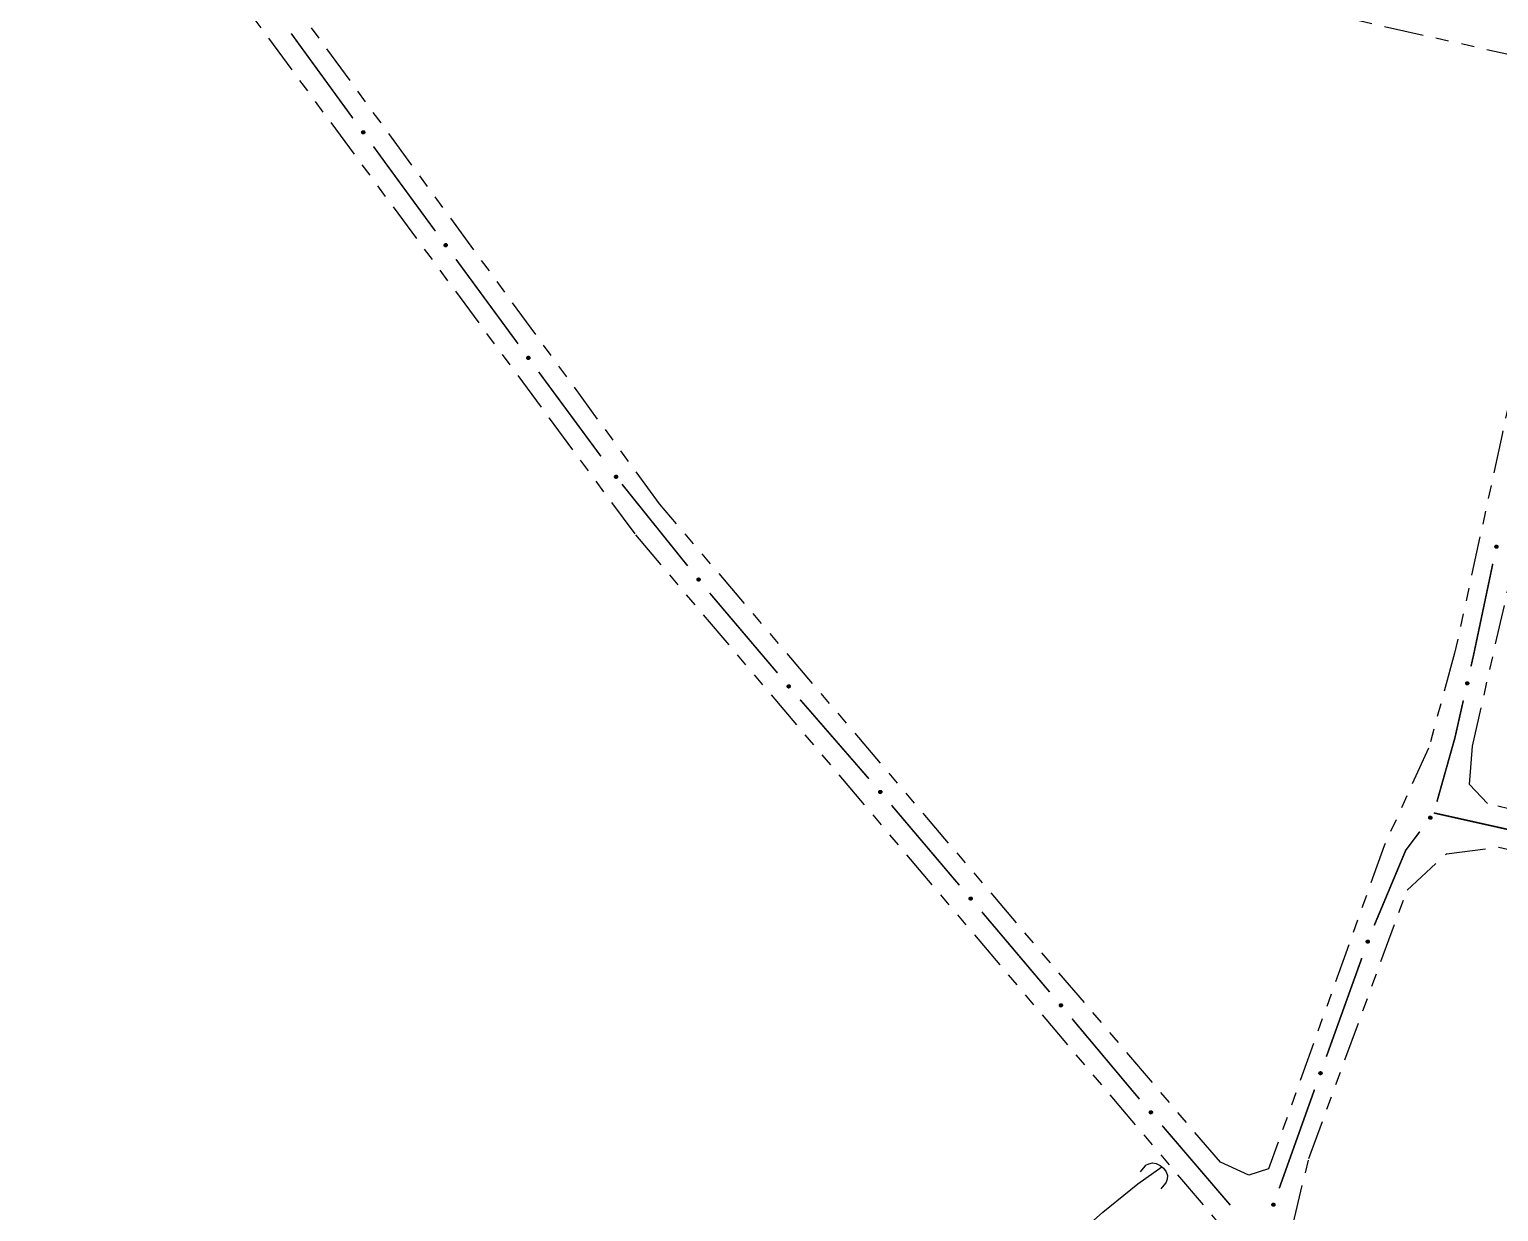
# Model space of a CAD drawing. Extents: x 209193 to 212081, y 4877574 to 4880493.
# Drawn here: x 210815.3 to 210983.4, y 4878604.9 to 4878740.2 of the extents above; entities that cross this region are included whole.
import ezdxf

# ---------------------------------------------------------------- set-up
doc = ezdxf.new("R2010")
doc.units = 0
doc.header["$LTSCALE"] = 1.5
doc.header["$MEASUREMENT"] = 0
doc.linetypes.add('TRACO_13', pattern=[8, 5, -1, 1, -1])
doc.linetypes.add('TRACO_25', pattern=[8, 3, -1, 1, -1, 1, -1])
for name, color, linetype in [('HD-CURSO-INTER', 170, 'CONTINUOUS'), ('SV-EIXO-RUA-N-PAV', 6, 'CONTINUOUS'), ('SV-PONTE-BUEIRO', 251, 'CONTINUOUS'), ('SV-RUA-NAO-PAV', 7, 'CONTINUOUS')]:
    doc.layers.add(name, color=color, linetype=linetype)

# ---------------------------------------------------------------- blocks, each defined once
blk = doc.blocks.new('COD119', base_point=(210944.88, 4878610.02))
at = {"layer": 'SV-PONTE-BUEIRO'}
blk.add_lwpolyline([(210943.37, 4878608.02), (210943.37, 4878608.853333), (210943.37, 4878608.978333), (210943.495833, 4878609.311667), (210943.7475, 4878609.686667), (210944.125, 4878609.895), (210944.628333, 4878610.02), (210945.131667, 4878610.02), (210945.635, 4878609.895), (210946.0125, 4878609.686667), (210946.264167, 4878609.311667), (210946.39, 4878608.978333), (210946.39, 4878608.853333), (210946.39, 4878608.02)], dxfattribs=at)

msp = doc.modelspace()

# ---------------------------------------------------------------- linework, layer by layer
at = {"layer": 'HD-CURSO-INTER', "linetype": 'TRACO_13'}
msp.add_polyline3d([(210919.17, 4878554.33, 9.547787), (210921.3, 4878558.97, 9.547787), (210921.597414, 4878564.381671, 9.463279), (210921.324799, 4878568.743514, 9.421025), (210920.506953, 4878573.241664, 9.421025), (210921.597414, 4878576.104123, 9.262573), (210923.233105, 4878579.64812, 9.262573), (210925.141411, 4878584.555193, 9.262573), (210926.368179, 4878588.235498, 9.178065), (210928.276485, 4878593.415186, 8.966796), (210930.39, 4878597.61, 8.808344), (210934.29, 4878601.43, 8.575947), (210938.12, 4878604.83, 8.459748), (210942.13, 4878608.08, 8.449185), (210944.88, 4878610.02, 8.385804)], dxfattribs=at)
at = {"layer": 'SV-EIXO-RUA-N-PAV', "const_width": 0.18}
for points in [[(210845.226691, 4878739.768681), (210845.8133, 4878738.958811)], [(210845.8133, 4878738.958811), (210845.918158, 4878738.814044)], [(210845.918158, 4878738.814044), (210852.286538, 4878730.065151)], [(210854.640566, 4878726.831183), (210855.81758, 4878725.214199)], [(210855.81758, 4878725.214199), (210856.208006, 4878724.677831)], [(210856.208006, 4878724.677831), (210861.722731, 4878717.143935)], [(210864.085362, 4878713.916247), (210864.558234, 4878713.270235)], [(210864.558234, 4878713.270235), (210871.186113, 4878704.242607)], [(210873.553337, 4878701.018285), (210874.09196, 4878700.284644)], [(210874.09196, 4878700.284644), (210880.674895, 4878691.359953)], [(210883.084409, 4878688.167945), (210890.598472, 4878678.811725)], [(210982.744698, 4878679.057059), (210980.684593, 4878669.271561)], [(210893.119605, 4878675.706555), (210900.879524, 4878666.553214)], [(210980.546822, 4878668.617151), (210980.254163, 4878667.318473)], [(210980.684593, 4878669.271561), (210980.546822, 4878668.617151)], [(210903.469666, 4878663.505106), (210911.339605, 4878654.446184)], [(210979.374806, 4878663.416329), (210978.49545, 4878659.514184)], [(210978.403713, 4878659.107104), (210976.350728, 4878651.8076)], [(210978.49545, 4878659.514184), (210978.403713, 4878659.107104)], [(210913.939852, 4878651.406755), (210921.696659, 4878642.250777)], [(210975.992716, 4878650.534668), (210987.704566, 4878647.92075)], [(210974.386107, 4878648.392523), (210973.186107, 4878646.792523)], [(210973.186107, 4878646.792523), (210972.778052, 4878646.24845)], [(210972.778052, 4878646.24845), (210969.176982, 4878637.652347)], [(210924.279821, 4878639.196719), (210932.024296, 4878630.030307)], [(210967.75507, 4878633.914913), (210963.694929, 4878622.622648)], [(210934.597457, 4878626.967826), (210941.66428, 4878618.538116)], [(210941.66428, 4878618.538116), (210941.978658, 4878618.163108)], [(210941.978658, 4878618.163108), (210942.31064, 4878617.7751)], [(210962.196451, 4878618.455003), (210958.304651, 4878607.557965)], [(210962.341549, 4878618.858559), (210962.196451, 4878618.455003)], [(210944.911112, 4878614.735766), (210952.712526, 4878605.617765)]]:
    msp.add_lwpolyline(points, dxfattribs=at)
at = {"layer": 'SV-EIXO-RUA-N-PAV'}
for points in [[(210853.467994, 4878728.629115), (210853.51641, 4878728.622192), (210853.556606, 4878728.606342), (210853.586326, 4878728.583473), (210853.607319, 4878728.556417), (210853.625679, 4878728.526317), (210853.637494, 4878728.491887), (210853.642143, 4878728.450768), (210853.63554, 4878728.402152), (210853.616597, 4878728.362042), (210853.595735, 4878728.331705), (210853.568782, 4878728.30819), (210853.539244, 4878728.290844), (210853.503073, 4878728.279754), (210853.461358, 4878728.27545), (210853.412632, 4878728.283273), (210853.373332, 4878728.299082), (210853.345166, 4878728.321957), (210853.321697, 4878728.349203), (210853.303322, 4878728.380157), (210853.291918, 4878728.414021), (210853.28766, 4878728.45603), (210853.296019, 4878728.50402), (210853.311339, 4878728.543397), (210853.333812, 4878728.571876), (210853.361157, 4878728.594378), (210853.391122, 4878728.61316), (210853.425238, 4878728.626478), (210853.467994, 4878728.629115)], [(210862.908006, 4878715.71105), (210862.956441, 4878715.704256), (210862.996678, 4878715.688513), (210863.026459, 4878715.665724), (210863.047525, 4878715.638723), (210863.065965, 4878715.608672), (210863.077872, 4878715.574274), (210863.08263, 4878715.533167), (210863.076156, 4878715.484533), (210863.05732, 4878715.444374), (210863.036539, 4878715.413981), (210863.009649, 4878715.390394), (210862.980156, 4878715.37297), (210862.944016, 4878715.361784), (210862.902312, 4878715.357368), (210862.853566, 4878715.365061), (210862.814224, 4878715.380766), (210862.785997, 4878715.403566), (210862.762456, 4878715.430749), (210862.743998, 4878715.461654), (210862.732504, 4878715.495488), (210862.728134, 4878715.537486), (210862.736365, 4878715.585497), (210862.75158, 4878715.624915), (210862.773978, 4878715.653454), (210862.801262, 4878715.676029), (210862.831177, 4878715.69489), (210862.865258, 4878715.708299), (210862.908006, 4878715.71105)], [(210872.373428, 4878702.81141), (210872.421872, 4878702.804686), (210872.462132, 4878702.789), (210872.491945, 4878702.766253), (210872.513049, 4878702.739282), (210872.531532, 4878702.709258), (210872.543488, 4878702.674876), (210872.548305, 4878702.633777), (210872.5419, 4878702.585134), (210872.523121, 4878702.544947), (210872.502384, 4878702.514525), (210872.475527, 4878702.4909), (210872.446059, 4878702.473434), (210872.409935, 4878702.462196), (210872.368237, 4878702.457721), (210872.31948, 4878702.465345), (210872.280116, 4878702.480993), (210872.251857, 4878702.503753), (210872.228276, 4878702.530903), (210872.209774, 4878702.561781), (210872.198233, 4878702.595599), (210872.193803, 4878702.63759), (210872.201966, 4878702.685613), (210872.217125, 4878702.725053), (210872.239481, 4878702.753624), (210872.266734, 4878702.776237), (210872.296622, 4878702.795141), (210872.330683, 4878702.808598), (210872.373428, 4878702.81141)], [(210882.405172, 4878689.189504), (210882.453862, 4878689.184884), (210882.494764, 4878689.170957), (210882.525535, 4878689.149523), (210882.547787, 4878689.123492), (210882.567553, 4878689.094296), (210882.580987, 4878689.060465), (210882.58758, 4878689.019613), (210882.583289, 4878688.970738), (210882.566269, 4878688.929776), (210882.546868, 4878688.898484), (210882.521061, 4878688.873717), (210882.492377, 4878688.854991), (210882.456774, 4878688.842198), (210882.415309, 4878688.835921), (210882.366268, 4878688.841426), (210882.326262, 4878688.855354), (210882.297043, 4878688.876868), (210882.272309, 4878688.902971), (210882.252487, 4878688.933019), (210882.239491, 4878688.966305), (210882.233246, 4878689.008065), (210882.239321, 4878689.056396), (210882.252757, 4878689.096456), (210882.273855, 4878689.125969), (210882.300102, 4878689.149741), (210882.329143, 4878689.169922), (210882.362589, 4878689.184842), (210882.405172, 4878689.189504)], [(210983.294038, 4878681.132079), (210983.321332, 4878681.091496), (210983.336492, 4878681.051035), (210983.339423, 4878681.013649), (210983.333399, 4878680.979937), (210983.323351, 4878680.946142), (210983.305704, 4878680.914304), (210983.27829, 4878680.883307), (210983.237772, 4878680.855641), (210983.195302, 4878680.842835), (210983.158804, 4878680.838001), (210983.123289, 4878680.842258), (210983.090622, 4878680.852569), (210983.058158, 4878680.871994), (210983.027016, 4878680.900082), (210983.000183, 4878680.941498), (210982.985593, 4878680.981267), (210982.983707, 4878681.017503), (210982.988214, 4878681.05318), (210982.998885, 4878681.087559), (210983.016388, 4878681.118711), (210983.044725, 4878681.150015), (210983.085954, 4878681.175958), (210983.125452, 4878681.190963), (210983.161652, 4878681.193356), (210983.196676, 4878681.188129), (210983.230695, 4878681.178463), (210983.263437, 4878681.162056), (210983.294038, 4878681.132079)], [(210891.846675, 4878677.43331), (210891.895365, 4878677.42869), (210891.936267, 4878677.414763), (210891.967038, 4878677.393329), (210891.98929, 4878677.367298), (210892.009056, 4878677.338102), (210892.02249, 4878677.304271), (210892.029083, 4878677.263419), (210892.024792, 4878677.214544), (210892.007771, 4878677.173582), (210891.988371, 4878677.14229), (210891.962564, 4878677.117523), (210891.93388, 4878677.098797), (210891.898276, 4878677.086004), (210891.856812, 4878677.079727), (210891.80777, 4878677.085232), (210891.767765, 4878677.09916), (210891.738546, 4878677.120674), (210891.713812, 4878677.146777), (210891.69399, 4878677.176825), (210891.680994, 4878677.210111), (210891.674749, 4878677.251871), (210891.680824, 4878677.300202), (210891.69426, 4878677.340261), (210891.715358, 4878677.369775), (210891.741605, 4878677.393547), (210891.770646, 4878677.413728), (210891.804092, 4878677.428648), (210891.846675, 4878677.43331)], [(210979.953458, 4878665.483366), (210979.980176, 4878665.442401), (210979.994762, 4878665.401729), (210979.997163, 4878665.364306), (210979.990663, 4878665.330682), (210979.980138, 4878665.297033), (210979.962042, 4878665.265448), (210979.934192, 4878665.234842), (210979.893286, 4878665.207752), (210979.85064, 4878665.195549), (210979.814076, 4878665.191231), (210979.778625, 4878665.195991), (210979.746108, 4878665.206763), (210979.713921, 4878665.226646), (210979.68318, 4878665.255172), (210979.656936, 4878665.296964), (210979.64291, 4878665.336935), (210979.641537, 4878665.373194), (210979.646548, 4878665.408803), (210979.657705, 4878665.443028), (210979.675647, 4878665.473929), (210979.704424, 4878665.504829), (210979.746016, 4878665.530186), (210979.785723, 4878665.54463), (210979.821953, 4878665.546511), (210979.8569, 4878665.540789), (210979.890778, 4878665.530643), (210979.923285, 4878665.513774), (210979.953458, 4878665.483366)], [(210902.163899, 4878665.208438), (210902.212694, 4878665.205114), (210902.253951, 4878665.192278), (210902.285281, 4878665.171669), (210902.308217, 4878665.146238), (210902.328751, 4878665.117578), (210902.343079, 4878665.084115), (210902.350755, 4878665.043453), (210902.347763, 4878664.994481), (210902.331837, 4878664.953081), (210902.313275, 4878664.921285), (210902.288134, 4878664.895842), (210902.259958, 4878664.87636), (210902.224707, 4878664.862626), (210902.183423, 4878664.85525), (210902.134253, 4878664.85945), (210902.093892, 4878664.872311), (210902.064112, 4878664.893041), (210902.038693, 4878664.918478), (210902.01808, 4878664.947989), (210902.004204, 4878664.980918), (210901.996853, 4878665.022497), (210902.001641, 4878665.070973), (210902.014009, 4878665.111375), (210902.034315, 4878665.141438), (210902.059921, 4878665.165899), (210902.088417, 4878665.186845), (210902.121455, 4878665.202648), (210902.163899, 4878665.208438)], [(210912.638167, 4878653.113536), (210912.686961, 4878653.110194), (210912.728214, 4878653.097345), (210912.759536, 4878653.076725), (210912.782464, 4878653.051286), (210912.802988, 4878653.022619), (210912.817305, 4878652.989152), (210912.824967, 4878652.948486), (210912.821959, 4878652.899516), (210912.806018, 4878652.858121), (210912.787445, 4878652.826331), (210912.762296, 4878652.800897), (210912.734113, 4878652.781425), (210912.698857, 4878652.767703), (210912.657571, 4878652.760341), (210912.608402, 4878652.764558), (210912.568046, 4878652.777432), (210912.538273, 4878652.798173), (210912.512863, 4878652.823618), (210912.492259, 4878652.853136), (210912.478395, 4878652.886069), (210912.471058, 4878652.927651), (210912.475862, 4878652.976126), (210912.488244, 4878653.016523), (210912.508561, 4878653.046579), (210912.534175, 4878653.071032), (210912.562677, 4878653.091968), (210912.595721, 4878653.10776), (210912.638167, 4878653.113536)], [(210975.76038, 4878650.041419), (210975.767982, 4878649.993105), (210975.764636, 4878649.950027), (210975.751504, 4878649.914901), (210975.731806, 4878649.886887), (210975.708426, 4878649.860497), (210975.678984, 4878649.839091), (210975.641044, 4878649.822571), (210975.592632, 4878649.814605), (210975.548728, 4878649.820933), (210975.513602, 4878649.831965), (210975.483208, 4878649.850823), (210975.457952, 4878649.873965), (210975.436728, 4878649.905283), (210975.420362, 4878649.943895), (210975.41353, 4878649.992769), (210975.4171, 4878650.034979), (210975.430694, 4878650.068621), (210975.449846, 4878650.099057), (210975.474038, 4878650.125713), (210975.50306, 4878650.146559), (210975.541966, 4878650.162967), (210975.590294, 4878650.169071), (210975.632434, 4878650.165991), (210975.666258, 4878650.152873), (210975.695798, 4878650.133343), (210975.722552, 4878650.110215), (210975.745302, 4878650.081515), (210975.76038, 4878650.041419)], [(210922.980434, 4878640.90525), (210923.029224, 4878640.901843), (210923.07046, 4878640.888938), (210923.101754, 4878640.868276), (210923.124647, 4878640.842806), (210923.145133, 4878640.814112), (210923.159405, 4878640.780625), (210923.167012, 4878640.739949), (210923.163938, 4878640.690983), (210923.147942, 4878640.64961), (210923.129326, 4878640.617845), (210923.104142, 4878640.592444), (210923.075934, 4878640.57301), (210923.040659, 4878640.559336), (210922.999363, 4878640.552029), (210922.9502, 4878640.556312), (210922.909861, 4878640.569241), (210922.880116, 4878640.590022), (210922.85474, 4878640.615501), (210922.834176, 4878640.645047), (210922.820357, 4878640.677999), (210922.813075, 4878640.719591), (210922.817945, 4878640.768059), (210922.830381, 4878640.80844), (210922.850738, 4878640.838468), (210922.876386, 4878640.862886), (210922.904916, 4878640.883784), (210922.937981, 4878640.899531), (210922.980434, 4878640.90525)], [(210968.583962, 4878635.894919), (210968.605429, 4878635.850974), (210968.614893, 4878635.808815), (210968.612666, 4878635.771381), (210968.602073, 4878635.738814), (210968.587483, 4878635.706718), (210968.565633, 4878635.677603), (210968.534225, 4878635.650661), (210968.490293, 4878635.628817), (210968.446469, 4878635.62196), (210968.409652, 4878635.62218), (210968.375057, 4878635.631271), (210968.344115, 4878635.645967), (210968.314623, 4878635.669663), (210968.28763, 4878635.701759), (210968.266734, 4878635.746466), (210968.257739, 4878635.78786), (210968.260844, 4878635.824012), (210968.270204, 4878635.858733), (210968.285492, 4878635.891322), (210968.307104, 4878635.919778), (210968.339469, 4878635.946897), (210968.383868, 4878635.966937), (210968.425051, 4878635.97638), (210968.461237, 4878635.973783), (210968.495213, 4878635.963799), (210968.527583, 4878635.949557), (210968.557764, 4878635.928812), (210968.583962, 4878635.894919)], [(210933.304633, 4878628.681328), (210933.353409, 4878628.677734), (210933.394595, 4878628.664671), (210933.42581, 4878628.643889), (210933.448606, 4878628.618332), (210933.468982, 4878628.589559), (210933.483125, 4878628.556017), (210933.490576, 4878628.515313), (210933.487314, 4878628.466359), (210933.471159, 4878628.425047), (210933.452421, 4878628.393354), (210933.427141, 4878628.36805), (210933.398858, 4878628.348724), (210933.363531, 4878628.335185), (210933.322207, 4878628.328037), (210933.273061, 4878628.332509), (210933.232771, 4878628.345592), (210933.203107, 4878628.366487), (210933.177829, 4878628.392063), (210933.157378, 4878628.421688), (210933.143685, 4878628.454692), (210933.136563, 4878628.496312), (210933.141619, 4878628.544761), (210933.15421, 4878628.585094), (210933.174682, 4878628.615044), (210933.200423, 4878628.639364), (210933.229033, 4878628.660151), (210933.262158, 4878628.675772), (210933.304633, 4878628.681328)], [(210963.170441, 4878620.838565), (210963.191909, 4878620.79462), (210963.201373, 4878620.752461), (210963.199146, 4878620.715027), (210963.188552, 4878620.68246), (210963.173962, 4878620.650364), (210963.152113, 4878620.621249), (210963.120704, 4878620.594307), (210963.076773, 4878620.572463), (210963.032948, 4878620.565606), (210962.996131, 4878620.565826), (210962.961537, 4878620.574917), (210962.930594, 4878620.589613), (210962.901102, 4878620.613309), (210962.87411, 4878620.645405), (210962.853213, 4878620.690112), (210962.844219, 4878620.731506), (210962.847324, 4878620.767658), (210962.856683, 4878620.802379), (210962.871971, 4878620.834968), (210962.893584, 4878620.863424), (210962.925948, 4878620.890543), (210962.970347, 4878620.910583), (210963.011531, 4878620.920026), (210963.047717, 4878620.917429), (210963.081692, 4878620.907445), (210963.114063, 4878620.893203), (210963.144244, 4878620.872458), (210963.170441, 4878620.838565)], [(210943.601109, 4878616.436171), (210943.649919, 4878616.433068), (210943.691234, 4878616.42042), (210943.722657, 4878616.399953), (210943.745709, 4878616.374627), (210943.766373, 4878616.34606), (210943.780853, 4878616.312663), (210943.788713, 4878616.272036), (210943.785944, 4878616.223051), (210943.770206, 4878616.181579), (210943.751788, 4878616.149699), (210943.726763, 4878616.124142), (210943.698676, 4878616.104533), (210943.663487, 4878616.090639), (210943.622238, 4878616.083075), (210943.573049, 4878616.087052), (210943.53263, 4878616.099729), (210943.502756, 4878616.120324), (210943.477222, 4878616.145645), (210943.456475, 4878616.175062), (210943.44245, 4878616.207928), (210943.43491, 4878616.249473), (210943.439478, 4878616.29797), (210943.451662, 4878616.338428), (210943.471832, 4878616.368583), (210943.497326, 4878616.39316), (210943.525726, 4878616.414235), (210943.558692, 4878616.430188), (210943.601109, 4878616.436171)], [(210957.783971, 4878605.772767), (210957.805532, 4878605.728868), (210957.815086, 4878605.686729), (210957.812939, 4878605.64929), (210957.802415, 4878605.616701), (210957.787893, 4878605.584574), (210957.766106, 4878605.555413), (210957.734755, 4878605.528404), (210957.69087, 4878605.506466), (210957.64706, 4878605.499516), (210957.610243, 4878605.499657), (210957.575629, 4878605.508674), (210957.544655, 4878605.523304), (210957.515113, 4878605.546937), (210957.488052, 4878605.578975), (210957.467061, 4878605.623637), (210957.457977, 4878605.665013), (210957.461005, 4878605.701171), (210957.470291, 4878605.735912), (210957.485509, 4878605.768534), (210957.507061, 4878605.797036), (210957.539367, 4878605.824224), (210957.583724, 4878605.844358), (210957.624887, 4878605.853889), (210957.661078, 4878605.851369), (210957.695075, 4878605.841458), (210957.727476, 4878605.827284), (210957.757701, 4878605.806604), (210957.783971, 4878605.772767)]]:
    msp.add_lwpolyline(points, close=True, dxfattribs=at)
for points in [[(210853.28766, 4878728.45603), (210853.461358, 4878728.27545)], [(210853.291918, 4878728.414021), (210853.412632, 4878728.283273)], [(210853.294954, 4878728.431974), (210853.432054, 4878728.28536)], [(210853.295336, 4878728.477821), (210853.48001, 4878728.279762)], [(210853.296019, 4878728.50402), (210853.503073, 4878728.279754)], [(210853.300688, 4878728.393954), (210853.388811, 4878728.296077)], [(210853.303322, 4878728.380157), (210853.373332, 4878728.299082)], [(210853.304146, 4878728.521364), (210853.517527, 4878728.288506)], [(210853.311339, 4878728.543397), (210853.539244, 4878728.290844)], [(210853.323996, 4878728.554378), (210853.551831, 4878728.301662)], [(210853.333812, 4878728.571876), (210853.568782, 4878728.30819)], [(210853.348665, 4878728.580773), (210853.579111, 4878728.319831)], [(210853.361157, 4878728.594378), (210853.595735, 4878728.331705)], [(210853.379254, 4878728.601352), (210853.60468, 4878728.351945)], [(210853.391122, 4878728.61316), (210853.616597, 4878728.362042)], [(210853.410849, 4878728.615911), (210853.623727, 4878728.386062)], [(210853.425238, 4878728.626478), (210853.63554, 4878728.402152)], [(210853.445657, 4878728.626058), (210853.635247, 4878728.428202)], [(210853.467994, 4878728.629115), (210853.642143, 4878728.450768)], [(210853.494213, 4878728.624273), (210853.635126, 4878728.477059)], [(210853.51641, 4878728.622192), (210853.637494, 4878728.491887)], [(210853.539363, 4878728.613256), (210853.625579, 4878728.515679)], [(210853.556606, 4878728.606342), (210853.625679, 4878728.526317)], [(210862.831177, 4878715.69489), (210863.05732, 4878715.444374)], [(210862.850897, 4878715.697694), (210863.064386, 4878715.468413)], [(210862.865258, 4878715.708299), (210863.076156, 4878715.484533)], [(210862.885678, 4878715.707934), (210863.075793, 4878715.510583)], [(210862.908006, 4878715.71105), (210863.08263, 4878715.533167)], [(210862.934239, 4878715.706277), (210863.075543, 4878715.559439)], [(210862.956441, 4878715.704256), (210863.077872, 4878715.574274)], [(210862.979417, 4878715.695381), (210863.065893, 4878715.598034)], [(210862.996678, 4878715.688513), (210863.065965, 4878715.608672)], [(210862.728134, 4878715.537486), (210862.902312, 4878715.357368)], [(210862.732504, 4878715.495488), (210862.853566, 4878715.365061)], [(210862.735492, 4878715.513448), (210862.872982, 4878715.367201)], [(210862.735752, 4878715.559296), (210862.920953, 4878715.36173)], [(210862.736365, 4878715.585497), (210862.944016, 4878715.361784)], [(210862.741327, 4878715.475444), (210862.829711, 4878715.377802)], [(210862.743998, 4878715.461654), (210862.814224, 4878715.380766)], [(210862.744446, 4878715.602863), (210862.958446, 4878715.370574)], [(210862.75158, 4878715.624915), (210862.980156, 4878715.37297)], [(210862.764208, 4878715.63593), (210862.992716, 4878715.383821)], [(210862.773978, 4878715.653454), (210863.009649, 4878715.390394)], [(210862.788806, 4878715.66239), (210863.019947, 4878715.402063)], [(210862.801262, 4878715.676029), (210863.036539, 4878715.413981)], [(210862.819341, 4878715.68305), (210863.04543, 4878715.434245)], [(210872.193803, 4878702.63759), (210872.368237, 4878702.457721)], [(210872.198233, 4878702.595599), (210872.31948, 4878702.465345)], [(210872.201195, 4878702.613563), (210872.338893, 4878702.467512)], [(210872.20139, 4878702.659412), (210872.386872, 4878702.462109)], [(210872.201966, 4878702.685613), (210872.409935, 4878702.462196)], [(210872.207084, 4878702.575568), (210872.295607, 4878702.478051)], [(210872.209774, 4878702.561781), (210872.280116, 4878702.480993)], [(210872.210022, 4878702.702991), (210872.424352, 4878702.471006)], [(210872.217125, 4878702.725053), (210872.446059, 4878702.473434)], [(210872.229737, 4878702.736086), (210872.458603, 4878702.484303)], [(210872.239481, 4878702.753624), (210872.475527, 4878702.4909)], [(210872.254297, 4878702.762581), (210872.485808, 4878702.502583)], [(210872.266734, 4878702.776237), (210872.502384, 4878702.514525)], [(210872.284802, 4878702.783285), (210872.511246, 4878702.534801)], [(210872.296622, 4878702.795141), (210872.523121, 4878702.544947)], [(210872.316338, 4878702.797973), (210872.530153, 4878702.568996)], [(210872.330683, 4878702.808598), (210872.5419, 4878702.585134)], [(210872.351104, 4878702.808262), (210872.5415, 4878702.611183)], [(210872.373428, 4878702.81141), (210872.548305, 4878702.633777)], [(210872.399667, 4878702.806675), (210872.54118, 4878702.660038)], [(210872.421872, 4878702.804686), (210872.543488, 4878702.674876)], [(210872.444861, 4878702.795843), (210872.531476, 4878702.698619)], [(210872.462132, 4878702.789), (210872.531532, 4878702.709258)], [(210882.233246, 4878689.008065), (210882.415309, 4878688.835921)], [(210882.239321, 4878689.056396), (210882.456774, 4878688.842198)], [(210882.239491, 4878688.966305), (210882.366268, 4878688.841426)], [(210882.239881, 4878689.030195), (210882.433736, 4878688.841113)], [(210882.241672, 4878688.984381), (210882.385568, 4878688.844431)], [(210882.246617, 4878689.074107), (210882.470796, 4878688.851625)], [(210882.249202, 4878688.946676), (210882.341866, 4878688.853086)], [(210882.252487, 4878688.933019), (210882.326262, 4878688.855354)], [(210882.252757, 4878689.096456), (210882.492377, 4878688.854991)], [(210882.264879, 4878689.108025), (210882.504438, 4878688.866393)], [(210882.273855, 4878689.125969), (210882.521061, 4878688.873717)], [(210882.288269, 4878689.135559), (210882.530826, 4878688.885835)], [(210882.300102, 4878689.149741), (210882.546868, 4878688.898484)], [(210882.317848, 4878689.157565), (210882.554844, 4878688.919125)], [(210882.329143, 4878689.169922), (210882.566269, 4878688.929776)], [(210882.348718, 4878689.173606), (210882.572252, 4878688.954107)], [(210882.362589, 4878689.184842), (210882.583289, 4878688.970738)], [(210882.383005, 4878689.185391), (210882.581761, 4878688.996745)], [(210882.405172, 4878689.189504), (210882.58758, 4878689.019613)], [(210882.431592, 4878689.18591), (210882.579325, 4878689.045541)], [(210882.453862, 4878689.184884), (210882.580987, 4878689.060465)], [(210882.477212, 4878689.177046), (210882.567958, 4878689.083665)], [(210882.494764, 4878689.170957), (210882.567553, 4878689.094296)], [(210982.998885, 4878681.087559), (210982.985593, 4878680.981267)], [(210983.007364, 4878681.098757), (210982.993731, 4878680.967762)], [(210983.016388, 4878681.118711), (210983.000183, 4878680.941498)], [(210983.03175, 4878681.128484), (210983.014743, 4878680.928477)], [(210983.044725, 4878681.150015), (210983.027016, 4878680.900082)], [(210983.066045, 4878681.158914), (210983.042713, 4878680.889122)], [(210983.085954, 4878681.175958), (210983.058158, 4878680.871994)], [(210983.104276, 4878681.181543), (210983.074338, 4878680.867126)], [(210983.125452, 4878681.190963), (210983.090622, 4878680.852569)], [(210983.142084, 4878681.188922), (210983.107087, 4878680.85047)], [(210983.161652, 4878681.193356), (210983.123289, 4878680.842258)], [(210983.178206, 4878681.188289), (210983.138852, 4878680.842389)], [(210983.196676, 4878681.188129), (210983.158804, 4878680.838001)], [(210983.213977, 4878681.179364), (210983.179823, 4878680.844918)], [(210983.230695, 4878681.178463), (210983.195302, 4878680.842835)], [(210983.245953, 4878681.16566), (210983.217913, 4878680.853633)], [(210983.263437, 4878681.162056), (210983.237772, 4878680.855641)], [(210983.276804, 4878681.146615), (210983.256916, 4878680.87331)], [(210983.294038, 4878681.132079), (210983.27829, 4878680.883307)], [(210983.308007, 4878681.109369), (210983.293108, 4878680.906129)], [(210983.321332, 4878681.091496), (210983.305704, 4878680.914304)], [(210983.330074, 4878681.068468), (210983.315386, 4878680.939089)], [(210983.336492, 4878681.051035), (210983.323351, 4878680.946142)], [(210891.674749, 4878677.251871), (210891.856812, 4878677.079727)], [(210891.680824, 4878677.300202), (210891.898276, 4878677.086004)], [(210891.680994, 4878677.210111), (210891.80777, 4878677.085232)], [(210891.681383, 4878677.274001), (210891.875239, 4878677.084919)], [(210891.683175, 4878677.228187), (210891.827071, 4878677.088237)], [(210891.68812, 4878677.317913), (210891.912299, 4878677.095431)], [(210891.690705, 4878677.190482), (210891.783369, 4878677.096892)], [(210891.69399, 4878677.176825), (210891.767765, 4878677.09916)], [(210891.69426, 4878677.340261), (210891.93388, 4878677.098797)], [(210891.706382, 4878677.35183), (210891.945941, 4878677.110199)], [(210891.715358, 4878677.369775), (210891.962564, 4878677.117523)], [(210891.729772, 4878677.379365), (210891.972329, 4878677.129641)], [(210891.741605, 4878677.393547), (210891.988371, 4878677.14229)], [(210891.759351, 4878677.401371), (210891.996347, 4878677.162931)], [(210891.770646, 4878677.413728), (210892.007771, 4878677.173582)], [(210891.790221, 4878677.417412), (210892.013755, 4878677.197913)], [(210891.804092, 4878677.428648), (210892.024792, 4878677.214544)], [(210891.824508, 4878677.429197), (210892.023264, 4878677.240551)], [(210891.846675, 4878677.43331), (210892.029083, 4878677.263419)], [(210891.873095, 4878677.429716), (210892.020827, 4878677.289347)], [(210891.895365, 4878677.42869), (210892.02249, 4878677.304271)], [(210891.918715, 4878677.420852), (210892.009461, 4878677.327471)], [(210891.936267, 4878677.414763), (210892.009056, 4878677.338102)], [(210979.657705, 4878665.443028), (210979.64291, 4878665.336935)], [(210979.666342, 4878665.454105), (210979.650856, 4878665.323316)], [(210979.675647, 4878665.473929), (210979.656936, 4878665.296964)], [(210979.691146, 4878665.483484), (210979.671311, 4878665.283738)], [(210979.704424, 4878665.504829), (210979.68318, 4878665.255172)], [(210979.725869, 4878665.513425), (210979.698721, 4878665.243991)], [(210979.746016, 4878665.530186), (210979.713921, 4878665.226646)], [(210979.764415, 4878665.535511), (210979.730031, 4878665.221549)], [(210979.785723, 4878665.54463), (210979.746108, 4878665.206763)], [(210979.802325, 4878665.542354), (210979.762541, 4878665.204432)], [(210979.821953, 4878665.546511), (210979.778625, 4878665.195991)], [(210979.838434, 4878665.54121), (210979.794188, 4878665.195901)], [(210979.8569, 4878665.540789), (210979.814076, 4878665.191231)], [(210979.874075, 4878665.53178), (210979.835191, 4878665.197851)], [(210979.890778, 4878665.530643), (210979.85064, 4878665.195549)], [(210979.905854, 4878665.517625), (210979.8734, 4878665.206025)], [(210979.923285, 4878665.513774), (210979.893286, 4878665.207752)], [(210979.936433, 4878665.498145), (210979.912678, 4878665.225149)], [(210979.953458, 4878665.483366), (210979.934192, 4878665.234842)], [(210979.967105, 4878665.460461), (210979.949332, 4878665.257452)], [(210979.980176, 4878665.442401), (210979.962042, 4878665.265448)], [(210979.988591, 4878665.419252), (210979.972073, 4878665.290094)], [(210979.994762, 4878665.401729), (210979.980138, 4878665.297033)], [(210901.996853, 4878665.022497), (210902.183423, 4878664.85525)], [(210902.001641, 4878665.070973), (210902.224707, 4878664.862626)], [(210902.002897, 4878665.044795), (210902.201706, 4878664.860929)], [(210902.004204, 4878664.980918), (210902.134253, 4878664.85945)], [(210902.005904, 4878664.999045), (210902.153467, 4878664.862967)], [(210902.008464, 4878665.088871), (210902.238474, 4878664.872422)], [(210902.014009, 4878665.111375), (210902.259958, 4878664.87636)], [(210902.014433, 4878664.961554), (210902.10955, 4878664.870458)], [(210902.01808, 4878664.947989), (210902.093892, 4878664.872311)], [(210902.02582, 4878665.123262), (210902.271712, 4878664.888078)], [(210902.034315, 4878665.141438), (210902.288134, 4878664.895842)], [(210902.048469, 4878665.151408), (210902.297574, 4878664.908215)], [(210902.059921, 4878665.165899), (210902.313275, 4878664.921285)], [(210902.077454, 4878665.174191), (210902.320699, 4878664.94213)], [(210902.088417, 4878665.186845), (210902.331837, 4878664.953081)], [(210902.107887, 4878665.191047), (210902.337172, 4878664.977562)], [(210902.121455, 4878665.202648), (210902.347763, 4878664.994481)], [(210902.141849, 4878665.203739), (210902.345545, 4878665.020438)], [(210902.163899, 4878665.208438), (210902.350755, 4878665.043453)], [(210902.190404, 4878665.205547), (210902.341813, 4878665.069152)], [(210902.212694, 4878665.205114), (210902.343079, 4878665.084115)], [(210902.236244, 4878665.197898), (210902.329438, 4878665.106961)], [(210902.253951, 4878665.192278), (210902.328751, 4878665.117578)], [(210912.471058, 4878652.927651), (210912.657571, 4878652.760341)], [(210912.475862, 4878652.976126), (210912.698857, 4878652.767703)], [(210912.477109, 4878652.949948), (210912.675856, 4878652.766014)], [(210912.478395, 4878652.886069), (210912.608402, 4878652.764558)], [(210912.480101, 4878652.904197), (210912.627618, 4878652.768068)], [(210912.482692, 4878652.994021), (210912.712628, 4878652.777494)], [(210912.488244, 4878653.016523), (210912.734113, 4878652.781425)], [(210912.488618, 4878652.866702), (210912.583703, 4878652.775574)], [(210912.492259, 4878652.853136), (210912.568046, 4878652.777432)], [(210912.500059, 4878653.028406), (210912.745871, 4878652.793139)], [(210912.508561, 4878653.046579), (210912.762296, 4878652.800897)], [(210912.522718, 4878653.056545), (210912.77174, 4878652.813267)], [(210912.534175, 4878653.071032), (210912.787445, 4878652.826331)], [(210912.55171, 4878653.079318), (210912.794877, 4878652.847175)], [(210912.562677, 4878653.091968), (210912.806018, 4878652.858121)], [(210912.582149, 4878653.096163), (210912.811362, 4878652.882601)], [(210912.595721, 4878653.10776), (210912.821959, 4878652.899516)], [(210912.616115, 4878653.108844), (210912.819749, 4878652.925474)], [(210912.638167, 4878653.113536), (210912.824967, 4878652.948486)], [(210912.664671, 4878653.110636), (210912.816034, 4878652.974189)], [(210912.686961, 4878653.110194), (210912.817305, 4878652.989152)], [(210912.710509, 4878653.102971), (210912.803672, 4878653.012002)], [(210912.728214, 4878653.097345), (210912.802988, 4878653.022619)], [(210975.50306, 4878650.146559), (210975.41353, 4878649.992769)], [(210975.474038, 4878650.125713), (210975.4171, 4878650.034979)], [(210975.486453, 4878650.132283), (210975.418773, 4878650.019301)], [(210975.541966, 4878650.162967), (210975.420362, 4878649.943895)], [(210975.521112, 4878650.14893), (210975.421229, 4878649.974817)], [(210975.56505, 4878650.16203), (210975.429962, 4878649.927332)], [(210975.590294, 4878650.169071), (210975.436728, 4878649.905283)], [(210975.60926, 4878650.166396), (210975.449338, 4878649.894037)], [(210975.632434, 4878650.165991), (210975.457952, 4878649.873965)], [(210975.646648, 4878650.157117), (210975.471989, 4878649.86511)], [(210975.666258, 4878650.152873), (210975.483208, 4878649.850823)], [(210975.679124, 4878650.141289), (210975.497369, 4878649.844369)], [(210975.695798, 4878650.133343), (210975.513602, 4878649.831965)], [(210975.707779, 4878650.118092), (210975.535576, 4878649.829359)], [(210975.722552, 4878650.110215), (210975.548728, 4878649.820933)], [(210975.730976, 4878650.092166), (210975.573783, 4878649.821172)], [(210975.745302, 4878650.081515), (210975.592632, 4878649.814605)], [(210975.750898, 4878650.061874), (210975.617447, 4878649.822537)], [(210975.76038, 4878650.041419), (210975.641044, 4878649.822571)], [(210975.763451, 4878650.014934), (210975.664114, 4878649.837)], [(210975.767982, 4878649.993105), (210975.678984, 4878649.839091)], [(210975.76618, 4878649.96854), (210975.698227, 4878649.857468)], [(210975.764636, 4878649.950027), (210975.708426, 4878649.860497)], [(210922.813075, 4878640.719591), (210922.999363, 4878640.552029)], [(210922.817945, 4878640.768059), (210923.040659, 4878640.559336)], [(210922.819157, 4878640.741879), (210923.017656, 4878640.557678)], [(210922.820357, 4878640.677999), (210922.9502, 4878640.556312)], [(210922.822087, 4878640.696124), (210922.96942, 4878640.559797)], [(210922.824798, 4878640.785945), (210923.054443, 4878640.569109)], [(210922.830381, 4878640.80844), (210923.075934, 4878640.57301)], [(210922.830553, 4878640.658618), (210922.925516, 4878640.567362)], [(210922.834176, 4878640.645047), (210922.909861, 4878640.569241)], [(210922.842212, 4878640.820307), (210923.087707, 4878640.584709)], [(210922.850738, 4878640.838468), (210923.104142, 4878640.592444)], [(210922.864909, 4878640.848414), (210923.113603, 4878640.604801)], [(210922.876386, 4878640.862886), (210923.129326, 4878640.617845)], [(210922.893932, 4878640.871149), (210923.136785, 4878640.638678)], [(210922.904916, 4878640.883784), (210923.147942, 4878640.64961)], [(210922.924393, 4878640.887953), (210923.153318, 4878640.674082)], [(210922.937981, 4878640.899531), (210923.163938, 4878640.690983)], [(210922.958376, 4878640.900588), (210923.161763, 4878640.716944)], [(210922.980434, 4878640.90525), (210923.167012, 4878640.739949)], [(210923.006935, 4878640.902314), (210923.158114, 4878640.765664)], [(210923.029224, 4878640.901843), (210923.159405, 4878640.780625)], [(210923.052762, 4878640.894588), (210923.145802, 4878640.803494)], [(210923.07046, 4878640.888938), (210923.145133, 4878640.814112)], [(210968.285492, 4878635.891322), (210968.257739, 4878635.78786)], [(210968.295428, 4878635.901251), (210968.263947, 4878635.773366)], [(210968.307104, 4878635.919778), (210968.266734, 4878635.746466)], [(210968.323662, 4878635.927351), (210968.27937, 4878635.73157)], [(210968.339469, 4878635.946897), (210968.28763, 4878635.701759)], [(210968.361809, 4878635.952786), (210968.301675, 4878635.688749)], [(210968.383868, 4878635.966937), (210968.314623, 4878635.669663)], [(210968.402783, 4878635.969955), (210968.329982, 4878635.662621)], [(210968.425051, 4878635.97638), (210968.344115, 4878635.645967)], [(210968.441246, 4878635.972076), (210968.360135, 4878635.641629)], [(210968.461237, 4878635.973783), (210968.375057, 4878635.631271)], [(210968.47694, 4878635.966492), (210968.39049, 4878635.629264)], [(210968.495213, 4878635.963799), (210968.409652, 4878635.62218)], [(210968.511147, 4878635.952743), (210968.431421, 4878635.626148)], [(210968.527583, 4878635.949557), (210968.446469, 4878635.62196)], [(210968.54094, 4878635.934781), (210968.470347, 4878635.629553)], [(210968.557764, 4878635.928812), (210968.490293, 4878635.628817)], [(210968.568886, 4878635.911682), (210968.511681, 4878635.643692)], [(210968.583962, 4878635.894919), (210968.534225, 4878635.650661)], [(210968.594683, 4878635.870506), (210968.552035, 4878635.671234)], [(210968.605429, 4878635.850974), (210968.565633, 4878635.677603)], [(210968.610928, 4878635.826964), (210968.578625, 4878635.700825)], [(210968.614893, 4878635.808815), (210968.587483, 4878635.706718)], [(210933.136563, 4878628.496312), (210933.322207, 4878628.328037)], [(210933.141619, 4878628.544761), (210933.363531, 4878628.335185)], [(210933.14273, 4878628.518577), (210933.340521, 4878628.333616)], [(210933.143685, 4878628.454692), (210933.273061, 4878628.332509)], [(210933.145485, 4878628.472811), (210933.292294, 4878628.33592)], [(210933.148541, 4878628.562621), (210933.377352, 4878628.344905)], [(210933.153807, 4878628.435272), (210933.248419, 4878628.343653)], [(210933.15421, 4878628.585094), (210933.398858, 4878628.348724)], [(210933.157378, 4878628.421688), (210933.232771, 4878628.345592)], [(210933.166086, 4878628.596915), (210933.410676, 4878628.360378)], [(210933.174682, 4878628.615044), (210933.427141, 4878628.36805)], [(210933.188891, 4878628.624936), (210933.436649, 4878628.380371)], [(210933.200423, 4878628.639364), (210933.452421, 4878628.393354)], [(210933.218001, 4878628.647559), (210933.459961, 4878628.414158)], [(210933.229033, 4878628.660151), (210933.471159, 4878628.425047)], [(210933.248526, 4878628.664246), (210933.476629, 4878628.449499)], [(210933.262158, 4878628.675772), (210933.487314, 4878628.466359)], [(210933.282558, 4878628.67675), (210933.485239, 4878628.492328)], [(210933.304633, 4878628.681328), (210933.490576, 4878628.515313)], [(210933.331122, 4878628.678291), (210933.481776, 4878628.541062)], [(210933.353409, 4878628.677734), (210933.483125, 4878628.556017)], [(210933.37692, 4878628.670389), (210933.46961, 4878628.578938)], [(210933.394595, 4878628.664671), (210933.468982, 4878628.589559)], [(210962.871971, 4878620.834968), (210962.844219, 4878620.731506)], [(210962.881907, 4878620.844897), (210962.850426, 4878620.717012)], [(210962.893584, 4878620.863424), (210962.853213, 4878620.690112)], [(210962.910142, 4878620.870997), (210962.865849, 4878620.675216)], [(210962.925948, 4878620.890543), (210962.87411, 4878620.645405)], [(210962.948288, 4878620.896432), (210962.888154, 4878620.632395)], [(210962.970347, 4878620.910583), (210962.901102, 4878620.613309)], [(210962.989262, 4878620.913601), (210962.916461, 4878620.606267)], [(210963.011531, 4878620.920026), (210962.930594, 4878620.589613)], [(210963.027726, 4878620.915722), (210962.946614, 4878620.585275)], [(210963.047717, 4878620.917429), (210962.961537, 4878620.574917)], [(210963.063419, 4878620.910138), (210962.97697, 4878620.57291)], [(210963.081692, 4878620.907445), (210962.996131, 4878620.565826)], [(210963.097627, 4878620.896389), (210963.017901, 4878620.569794)], [(210963.114063, 4878620.893203), (210963.032948, 4878620.565606)], [(210963.12742, 4878620.878427), (210963.056826, 4878620.573199)], [(210963.144244, 4878620.872458), (210963.076773, 4878620.572463)], [(210963.155366, 4878620.855328), (210963.098161, 4878620.587338)], [(210963.170441, 4878620.838565), (210963.120704, 4878620.594307)], [(210963.181162, 4878620.814152), (210963.138514, 4878620.61488)], [(210963.191909, 4878620.79462), (210963.152113, 4878620.621249)], [(210963.197407, 4878620.77061), (210963.165104, 4878620.644471)], [(210963.201373, 4878620.752461), (210963.173962, 4878620.650364)], [(210943.43491, 4878616.249473), (210943.622238, 4878616.083075)], [(210943.439478, 4878616.29797), (210943.663487, 4878616.090639)], [(210943.440852, 4878616.271799), (210943.640495, 4878616.088838)], [(210943.44245, 4878616.207928), (210943.573049, 4878616.087052)], [(210943.444068, 4878616.226063), (210943.592247, 4878616.090656)], [(210943.44622, 4878616.315899), (210943.67721, 4878616.100497)], [(210943.451662, 4878616.338428), (210943.698676, 4878616.104533)], [(210943.452767, 4878616.18861), (210943.548297, 4878616.097948)], [(210943.456475, 4878616.175062), (210943.53263, 4878616.099729)], [(210943.463419, 4878616.350369), (210943.710376, 4878616.116304)], [(210943.471832, 4878616.368583), (210943.726763, 4878616.124142)], [(210943.48594, 4878616.378617), (210943.736147, 4878616.136558)], [(210943.497326, 4878616.39316), (210943.751788, 4878616.149699)], [(210943.514821, 4878616.401532), (210943.759118, 4878616.170578)], [(210943.525726, 4878616.414235), (210943.770206, 4878616.181579)], [(210943.545177, 4878616.418526), (210943.77543, 4878616.206085)], [(210943.558692, 4878616.430188), (210943.785944, 4878616.223051)], [(210943.579081, 4878616.431372), (210943.783608, 4878616.248998)], [(210943.601109, 4878616.436171), (210943.788713, 4878616.272036)], [(210943.627628, 4878616.433401), (210943.779655, 4878616.297695)], [(210943.649919, 4878616.433068), (210943.780853, 4878616.312663)], [(210943.673502, 4878616.42596), (210943.767108, 4878616.335447)], [(210943.691234, 4878616.42042), (210943.766373, 4878616.34606)], [(210957.485509, 4878605.768534), (210957.457977, 4878605.665013)], [(210957.495424, 4878605.778484), (210957.464216, 4878605.650532)], [(210957.507061, 4878605.797036), (210957.467061, 4878605.623637)], [(210957.523603, 4878605.804643), (210957.479728, 4878605.608768)], [(210957.539367, 4878605.824224), (210957.488052, 4878605.578975)], [(210957.561695, 4878605.83016), (210957.502124, 4878605.565995)], [(210957.583724, 4878605.844358), (210957.515113, 4878605.546937)], [(210957.602632, 4878605.847416), (210957.530487, 4878605.539928)], [(210957.624887, 4878605.853889), (210957.544655, 4878605.523304)], [(210957.641091, 4878605.849619), (210957.560685, 4878605.519)], [(210957.661078, 4878605.851369), (210957.575629, 4878605.508674)], [(210957.676796, 4878605.844112), (210957.591067, 4878605.5067)], [(210957.695075, 4878605.841458), (210957.610243, 4878605.499657)], [(210957.711033, 4878605.830436), (210957.632004, 4878605.503671)], [(210957.727476, 4878605.827284), (210957.64706, 4878605.499516)], [(210957.740864, 4878605.812537), (210957.670922, 4878605.507159)], [(210957.757701, 4878605.806604), (210957.69087, 4878605.506466)], [(210957.76886, 4878605.789498), (210957.712227, 4878605.521387)], [(210957.783971, 4878605.772767), (210957.734755, 4878605.528404)], [(210957.794744, 4878605.748378), (210957.752521, 4878605.549015)], [(210957.805532, 4878605.728868), (210957.766106, 4878605.555413)], [(210957.811082, 4878605.70487), (210957.779048, 4878605.578662)], [(210957.815086, 4878605.686729), (210957.787893, 4878605.584574)]]:
    msp.add_lwpolyline(points, dxfattribs=at)
at = {"layer": 'SV-RUA-NAO-PAV', "linetype": 'TRACO_25'}
for points in [[(210815.260043, 4878772.965687, 5.248451), (210823.045916, 4878764.379988, 5.259014), (210828.36, 4878758.52, 5.259014), (210874.743038, 4878695.741749, 7.308329), (210884.63, 4878682.36, 7.308329), (210955.150212, 4878599.101085, 8.776653), (210978.256044, 4878569.427824, 8.776653)], [(211158.38, 4878614.73, 11.079492), (211156.09, 4878612.54, 11.079492), (211152.45, 4878612.88, 10.77315), (211034.28805, 4878638.66559, 9.146375), (210982.13, 4878651.62, 8.111154), (210980.07, 4878653.77, 8.111154), (210980.42, 4878658.18, 8.111154), (210991.106395, 4878705.332003, 8.216788), (210992.746322, 4878712.567918, 8.216788), (210996.79, 4878730.41, 8.216788), (210998.36, 4878732.46, 8.174535), (211001.84, 4878732.89, 8.174535), (211087.74, 4878714.8, 9.706239), (211178.19, 4878693.89, 11.111182), (211181.29, 4878691.2, 11.111182)], [(211098.73, 4878456.12, 11.628793), (211097.06, 4878455.78, 11.935133), (211094.47, 4878457.22, 11.935133), (211031.22, 4878513.87, 10.614698), (211014.64, 4878528.93, 10.604135), (211004.13, 4878541.48, 10.160469), (210960.64, 4878598.46, 8.924541), (210959.89, 4878603.49, 8.755526), (210961.7, 4878610.98, 8.575947), (210972.94, 4878641.7, 8.301296), (210977.43, 4878645.87, 8.290733), (210983.44, 4878646.62, 8.269606), (211063.76, 4878628.28, 9.051304), (211152.37, 4878608.25, 10.857658), (211154.53, 4878606.68, 11.216817)]]:
    msp.add_polyline3d(points, dxfattribs=at)
msp.add_polyline3d([(210958.66, 4878743.21, 7.561853), (210989.61, 4878736.26, 8.227352), (210991.74, 4878734.11, 8.227352), (210991.53, 4878729.45, 8.237915), (210983.81378, 4878693.867371, 8.237915), (210978.38, 4878668.81, 8.227352), (210975.4, 4878657.95, 8.174535), (210970.3, 4878646.75, 8.195662), (210957.09, 4878609.78, 8.575947), (210954.81, 4878609.05, 8.575947), (210951.57, 4878610.54, 8.55482), (210887.38, 4878685.94, 7.12875), (210836.5, 4878755.53, 5.734371), (210836.7, 4878758.43, 5.713244), (210839.85, 4878760.32, 5.153379), (210850.3, 4878762.65, 4.815348), (210867.47, 4878764.8, 4.9738), (210880.59, 4878762.97, 5.396339), (210903.439085, 4878756.833088, 5.396339), (210912.197331, 4878754.480758, 5.396339), (210924.04, 4878751.3, 6.811846)], close=True, dxfattribs=at)

# ---------------------------------------------------------------- block references
at = {"layer": 'SV-PONTE-BUEIRO', "rotation": 320}
msp.add_blockref('COD119', (210944.88, 4878610.02, 8.385804), dxfattribs=at)

doc.saveas('drawing.dxf')
